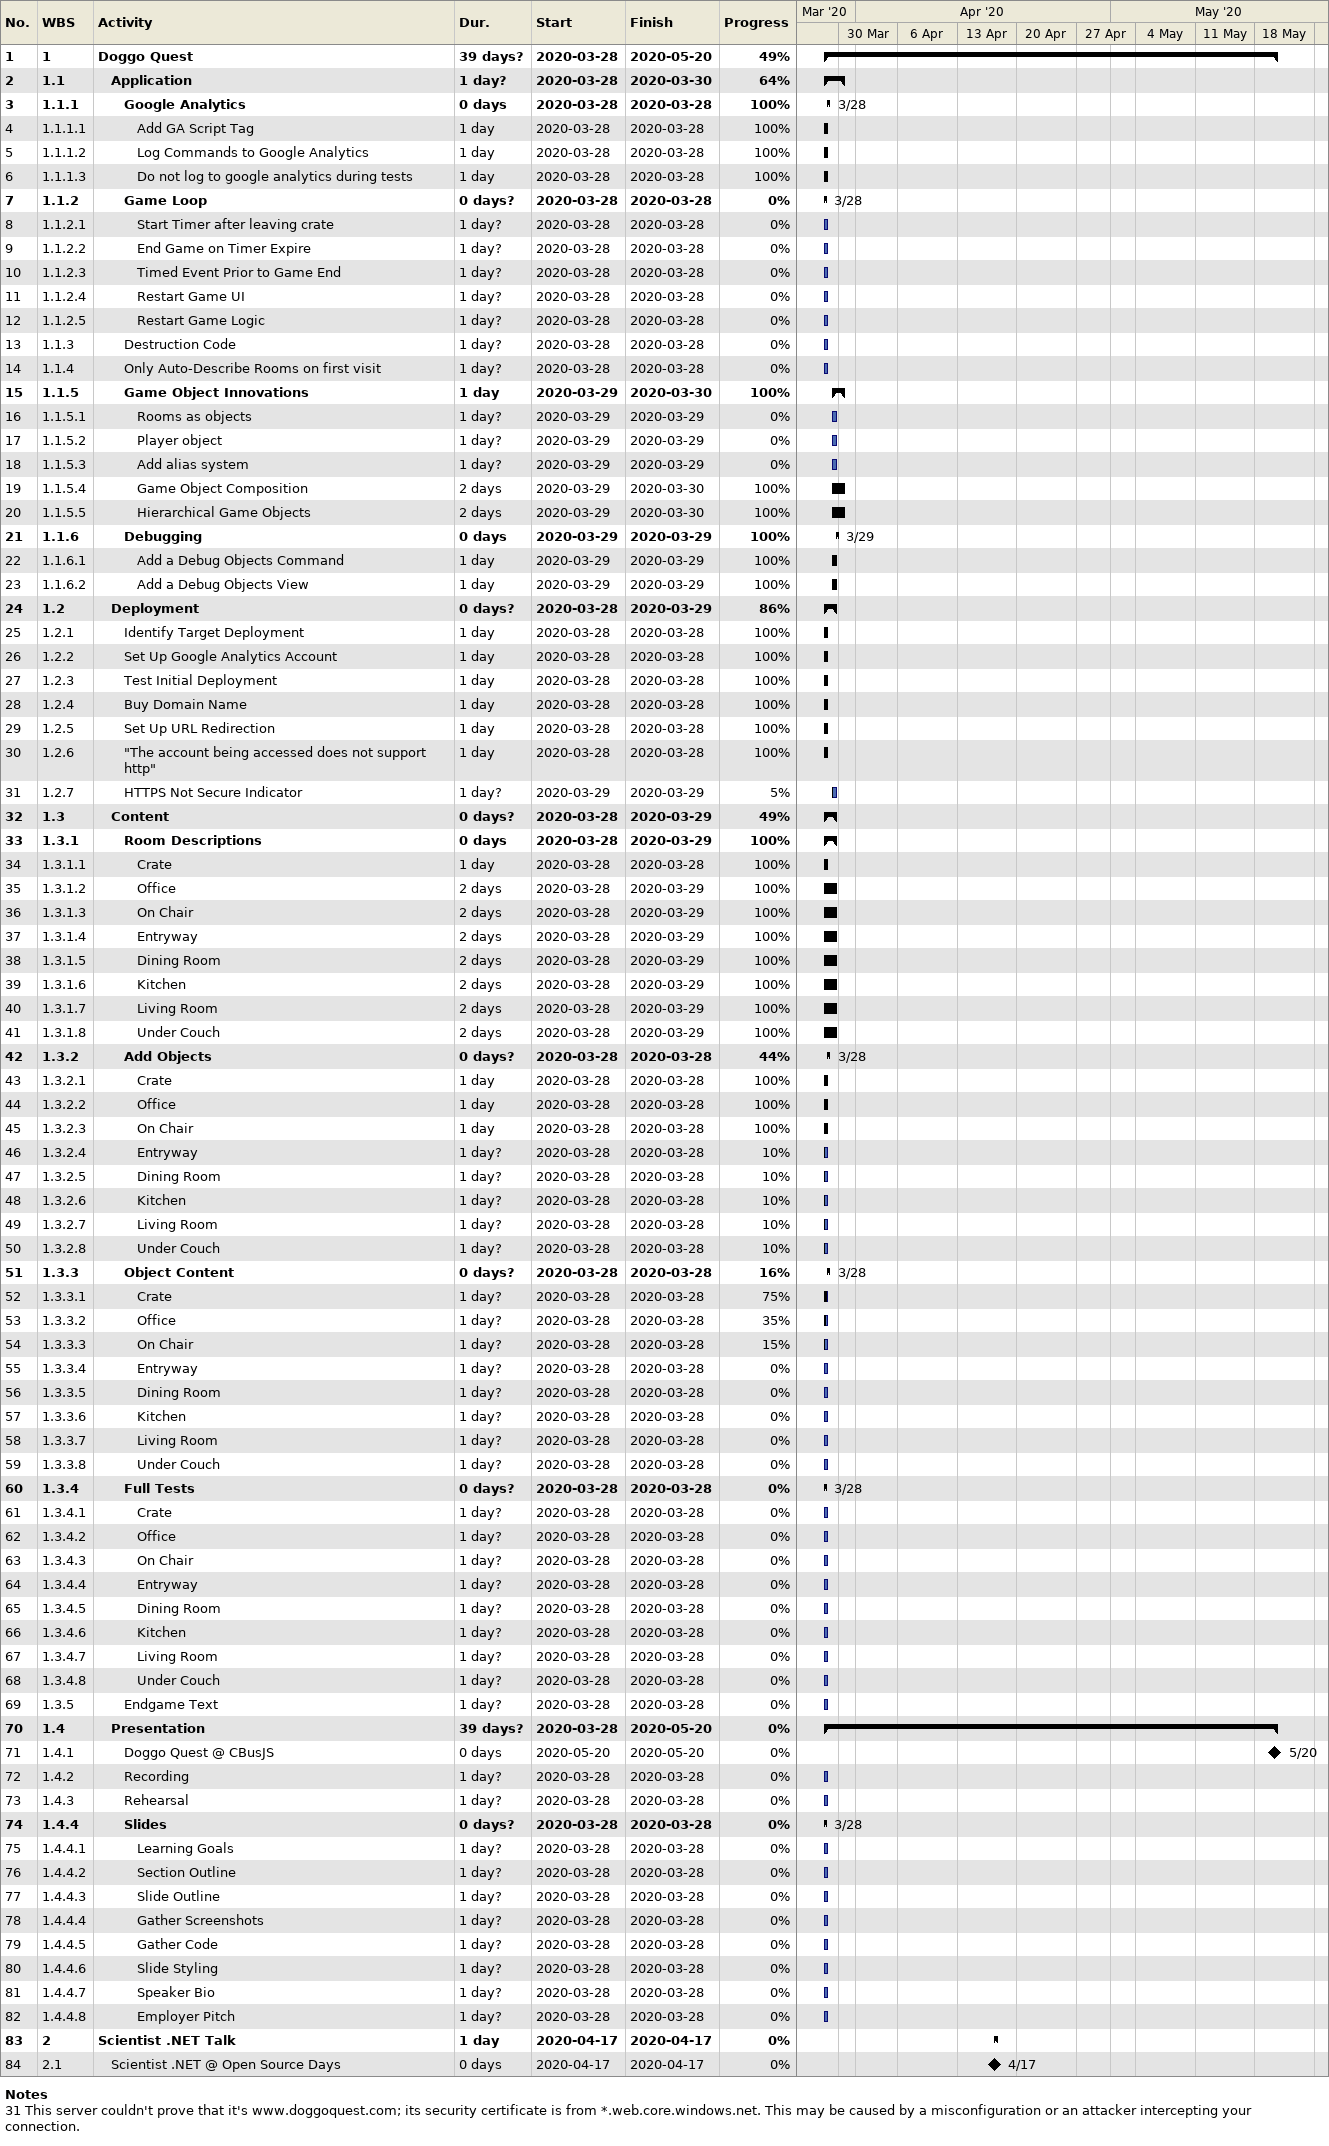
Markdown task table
| ID | WBS | Task | Duration | Start | Finish | % complete |
|---|---|---|---|---|---|---|
| 1 | 1 | **Doggo Quest** | 39d? | 2020-03-28 | 2020-05-20 | 49 |
| 2 | 1.1 | **Application** | 1d? | 2020-03-28 | 2020-03-30 | 64 |
| 3 | 1.1.1 | **Google Analytics** | 0d | 2020-03-28 | 2020-03-28 | 100 |
| 4 | 1.1.1.1 | Add GA Script Tag | 1d | 2020-03-28 | 2020-03-28 | 100 |
| 5 | 1.1.1.2 | Log Commands to Google Analytics | 1d | 2020-03-28 | 2020-03-28 | 100 |
| 6 | 1.1.1.3 | Do not log to google analytics during tests | 1d | 2020-03-28 | 2020-03-28 | 100 |
| 7 | 1.1.2 | **Game Loop** | 0d? | 2020-03-28 | 2020-03-28 | 0 |
| 8 | 1.1.2.1 | Start Timer after leaving crate | 1d? | 2020-03-28 | 2020-03-28 | 0 |
| 9 | 1.1.2.2 | End Game on Timer Expire | 1d? | 2020-03-28 | 2020-03-28 | 0 |
| 10 | 1.1.2.3 | Timed Event Prior to Game End | 1d? | 2020-03-28 | 2020-03-28 | 0 |
| 11 | 1.1.2.4 | Restart Game UI | 1d? | 2020-03-28 | 2020-03-28 | 0 |
| 12 | 1.1.2.5 | Restart Game Logic | 1d? | 2020-03-28 | 2020-03-28 | 0 |
| 13 | 1.1.3 | Destruction Code | 1d? | 2020-03-28 | 2020-03-28 | 0 |
| 14 | 1.1.4 | Only Auto-Describe Rooms on first visit | 1d? | 2020-03-28 | 2020-03-28 | 0 |
| 15 | 1.1.5 | **Game Object Innovations** | 1d | 2020-03-29 | 2020-03-30 | 100 |
| 16 | 1.1.5.1 | Rooms as objects | 1d? | 2020-03-29 | 2020-03-29 | 0 |
| 17 | 1.1.5.2 | Player object | 1d? | 2020-03-29 | 2020-03-29 | 0 |
| 18 | 1.1.5.3 | Add alias system | 1d? | 2020-03-29 | 2020-03-29 | 0 |
| 19 | 1.1.5.4 | Game Object Composition | 2d | 2020-03-29 | 2020-03-30 | 100 |
| 20 | 1.1.5.5 | Hierarchical Game Objects | 2d | 2020-03-29 | 2020-03-30 | 100 |
| 21 | 1.1.6 | **Debugging** | 0d | 2020-03-29 | 2020-03-29 | 100 |
| 22 | 1.1.6.1 | Add a Debug Objects Command | 1d | 2020-03-29 | 2020-03-29 | 100 |
| 23 | 1.1.6.2 | Add a Debug Objects View | 1d | 2020-03-29 | 2020-03-29 | 100 |
| 24 | 1.2 | **Deployment** | 0d? | 2020-03-28 | 2020-03-29 | 86 |
| 25 | 1.2.1 | Identify Target Deployment | 1d | 2020-03-28 | 2020-03-28 | 100 |
| 26 | 1.2.2 | Set Up Google Analytics Account | 1d | 2020-03-28 | 2020-03-28 | 100 |
| 27 | 1.2.3 | Test Initial Deployment | 1d | 2020-03-28 | 2020-03-28 | 100 |
| 28 | 1.2.4 | Buy Domain Name | 1d | 2020-03-28 | 2020-03-28 | 100 |
| 29 | 1.2.5 | Set Up URL Redirection | 1d | 2020-03-28 | 2020-03-28 | 100 |
| 30 | 1.2.6 | "The account being accessed does not support http" | 1d | 2020-03-28 | 2020-03-28 | 100 |
| 31 | 1.2.7 | HTTPS Not Secure Indicator | 1d? | 2020-03-29 | 2020-03-29 | 5 |
| 32 | 1.3 | **Content** | 0d? | 2020-03-28 | 2020-03-29 | 49 |
| 33 | 1.3.1 | **Room Descriptions** | 0d | 2020-03-28 | 2020-03-29 | 100 |
| 34 | 1.3.1.1 | Crate | 1d | 2020-03-28 | 2020-03-28 | 100 |
| 35 | 1.3.1.2 | Office | 2d | 2020-03-28 | 2020-03-29 | 100 |
| 36 | 1.3.1.3 | On Chair | 2d | 2020-03-28 | 2020-03-29 | 100 |
| 37 | 1.3.1.4 | Entryway | 2d | 2020-03-28 | 2020-03-29 | 100 |
| 38 | 1.3.1.5 | Dining Room | 2d | 2020-03-28 | 2020-03-29 | 100 |
| 39 | 1.3.1.6 | Kitchen | 2d | 2020-03-28 | 2020-03-29 | 100 |
| 40 | 1.3.1.7 | Living Room | 2d | 2020-03-28 | 2020-03-29 | 100 |
| 41 | 1.3.1.8 | Under Couch | 2d | 2020-03-28 | 2020-03-29 | 100 |
| 42 | 1.3.2 | **Add Objects** | 0d? | 2020-03-28 | 2020-03-28 | 44 |
| 43 | 1.3.2.1 | Crate | 1d | 2020-03-28 | 2020-03-28 | 100 |
| 44 | 1.3.2.2 | Office | 1d | 2020-03-28 | 2020-03-28 | 100 |
| 45 | 1.3.2.3 | On Chair | 1d | 2020-03-28 | 2020-03-28 | 100 |
| 46 | 1.3.2.4 | Entryway | 1d? | 2020-03-28 | 2020-03-28 | 10 |
| 47 | 1.3.2.5 | Dining Room | 1d? | 2020-03-28 | 2020-03-28 | 10 |
| 48 | 1.3.2.6 | Kitchen | 1d? | 2020-03-28 | 2020-03-28 | 10 |
| 49 | 1.3.2.7 | Living Room | 1d? | 2020-03-28 | 2020-03-28 | 10 |
| 50 | 1.3.2.8 | Under Couch | 1d? | 2020-03-28 | 2020-03-28 | 10 |
| 51 | 1.3.3 | **Object Content** | 0d? | 2020-03-28 | 2020-03-28 | 16 |
| 52 | 1.3.3.1 | Crate | 1d? | 2020-03-28 | 2020-03-28 | 75 |
| 53 | 1.3.3.2 | Office | 1d? | 2020-03-28 | 2020-03-28 | 35 |
| 54 | 1.3.3.3 | On Chair | 1d? | 2020-03-28 | 2020-03-28 | 15 |
| 55 | 1.3.3.4 | Entryway | 1d? | 2020-03-28 | 2020-03-28 | 0 |
| 56 | 1.3.3.5 | Dining Room | 1d? | 2020-03-28 | 2020-03-28 | 0 |
| 57 | 1.3.3.6 | Kitchen | 1d? | 2020-03-28 | 2020-03-28 | 0 |
| 58 | 1.3.3.7 | Living Room | 1d? | 2020-03-28 | 2020-03-28 | 0 |
| 59 | 1.3.3.8 | Under Couch | 1d? | 2020-03-28 | 2020-03-28 | 0 |
| 60 | 1.3.4 | **Full Tests** | 0d? | 2020-03-28 | 2020-03-28 | 0 |
| 61 | 1.3.4.1 | Crate | 1d? | 2020-03-28 | 2020-03-28 | 0 |
| 62 | 1.3.4.2 | Office | 1d? | 2020-03-28 | 2020-03-28 | 0 |
| 63 | 1.3.4.3 | On Chair | 1d? | 2020-03-28 | 2020-03-28 | 0 |
| 64 | 1.3.4.4 | Entryway | 1d? | 2020-03-28 | 2020-03-28 | 0 |
| 65 | 1.3.4.5 | Dining Room | 1d? | 2020-03-28 | 2020-03-28 | 0 |
| 66 | 1.3.4.6 | Kitchen | 1d? | 2020-03-28 | 2020-03-28 | 0 |
| 67 | 1.3.4.7 | Living Room | 1d? | 2020-03-28 | 2020-03-28 | 0 |
| 68 | 1.3.4.8 | Under Couch | 1d? | 2020-03-28 | 2020-03-28 | 0 |
| 69 | 1.3.5 | Endgame Text | 1d? | 2020-03-28 | 2020-03-28 | 0 |
| 70 | 1.4 | **Presentation** | 39d? | 2020-03-28 | 2020-05-20 | 0 |
| 71 | 1.4.1 | Doggo Quest @ CBusJS | 0d | 2020-05-20 | 2020-05-20 | 0 |
| 72 | 1.4.2 | Recording | 1d? | 2020-03-28 | 2020-03-28 | 0 |
| 73 | 1.4.3 | Rehearsal | 1d? | 2020-03-28 | 2020-03-28 | 0 |
| 74 | 1.4.4 | **Slides** | 0d? | 2020-03-28 | 2020-03-28 | 0 |
| 75 | 1.4.4.1 | Learning Goals | 1d? | 2020-03-28 | 2020-03-28 | 0 |
| 76 | 1.4.4.2 | Section Outline | 1d? | 2020-03-28 | 2020-03-28 | 0 |
| 77 | 1.4.4.3 | Slide Outline | 1d? | 2020-03-28 | 2020-03-28 | 0 |
| 78 | 1.4.4.4 | Gather Screenshots | 1d? | 2020-03-28 | 2020-03-28 | 0 |
| 79 | 1.4.4.5 | Gather Code | 1d? | 2020-03-28 | 2020-03-28 | 0 |
| 80 | 1.4.4.6 | Slide Styling | 1d? | 2020-03-28 | 2020-03-28 | 0 |
| 81 | 1.4.4.7 | Speaker Bio | 1d? | 2020-03-28 | 2020-03-28 | 0 |
| 82 | 1.4.4.8 | Employer Pitch | 1d? | 2020-03-28 | 2020-03-28 | 0 |
| 83 | 2 | **Scientist .NET Talk** | 1d | 2020-04-17 | 2020-04-17 | 0 |
| 84 | 2.1 | Scientist .NET @ Open Source Days | 0d | 2020-04-17 | 2020-04-17 | 0 |

Notes
- 31: This server couldn't prove that it's www.doggoquest.com; its security certificate is from *.web.core.windows.net. This may be caused by a misconfiguration or an attacker intercepting your connection.
